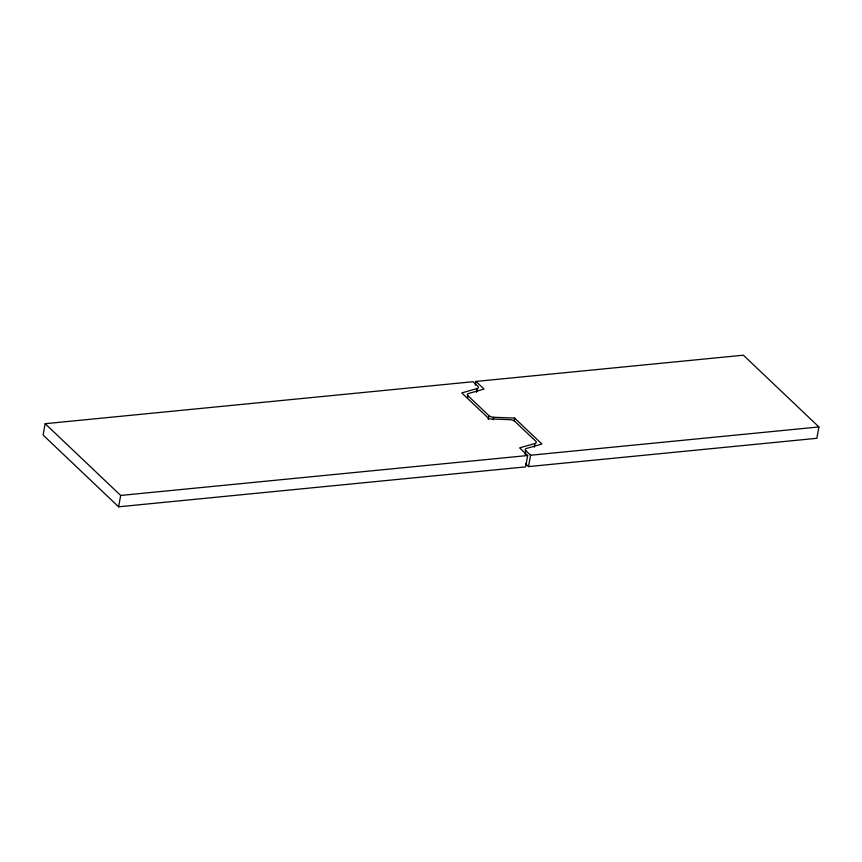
<?xml version="1.0" encoding="UTF-8"?>
<svg xmlns="http://www.w3.org/2000/svg" width="862" height="862" viewBox="0 0 862 862"><rect width="100%" height="100%" fill="white"/><g stroke="black" fill="none" stroke-linecap="round" stroke-linejoin="round"><path stroke-width="1.29" d="M45.169 423.695L43.1 435.051L118.611 506.802L525.604 466.87L527.673 455.524L519.635 447.884L534.99 443.467A4.429 1.918 10.3 0 0 535.765 441.258L514.905 421.443A4.763 2.058 10.3 0 0 509.668 419.654L489.11 418.878L461.795 392.932L477.149 388.503A4.429 1.918 10.3 0 0 477.925 386.295L473.098 381.715L45.169 423.695L120.68 495.445L527.673 455.524M118.611 506.802L120.68 495.445M467.463 398.222L467.915 395.701A4.429 1.918 10.3 0 1 468.68 393.481L484.045 389.064L476.007 381.424L475.318 385.217M476.47 392.285L477.149 388.503M477.009 391.337L477.462 388.816M488.215 419.428L488.905 415.646L467.915 395.701M493.279 419.816L493.743 417.283A4.396 1.896 10.3 0 1 488.905 415.646M514.108 420.591L514.571 418.07L493.743 417.283M525.066 454.436L525.755 450.654A4.429 1.918 10.3 0 1 526.52 448.445L541.886 444.016L514.571 418.07M476.007 381.424L743.389 355.198L818.9 426.949L816.831 438.305L528.514 466.59L530.583 455.233L525.755 450.654M534.311 447.249L534.99 443.467M530.583 455.233L818.9 426.949M525.626 463.842L528.514 466.59"/></g></svg>
